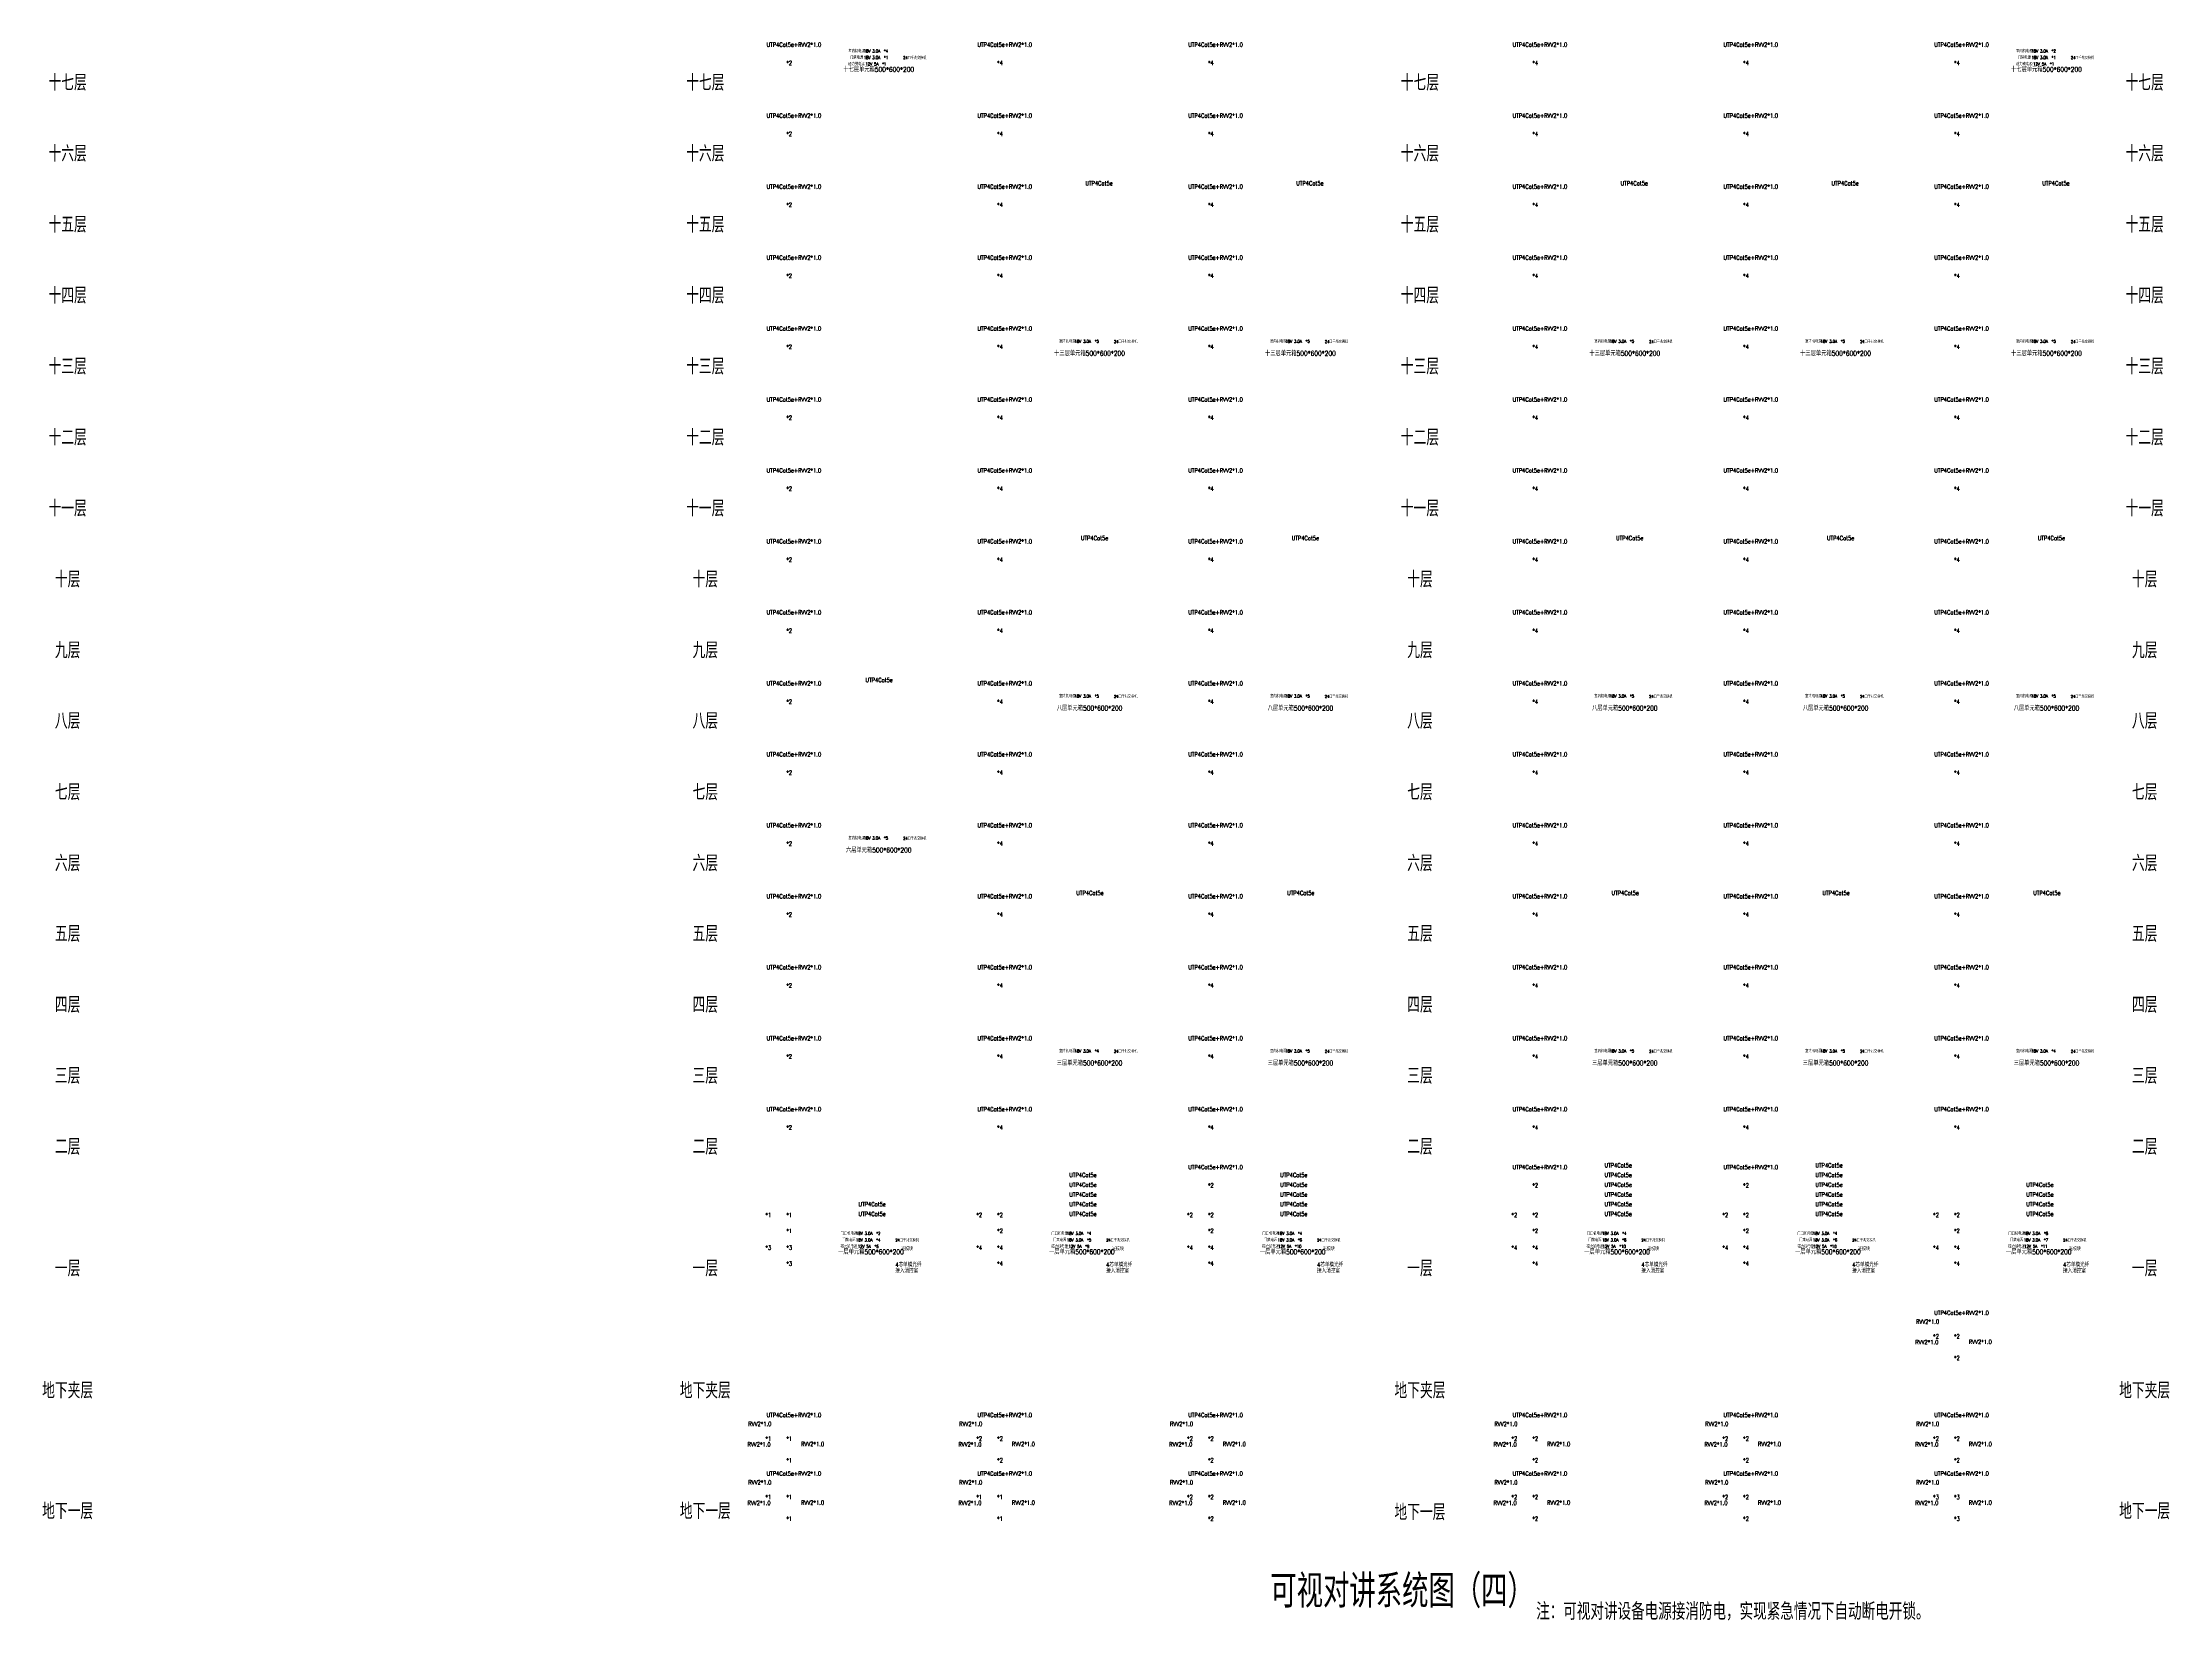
# Model space of a CAD drawing. Extents: x 2114868 to 5528286, y 1846921 to 2016792.
# Drawn here: x 3047190 to 3125875, y 1853285 to 1911650 of the extents above; entities that cross this region are included whole.
import ezdxf
from ezdxf.enums import TextEntityAlignment as Align

# ---------------------------------------------------------------- set-up
doc = ezdxf.new("R2010")
doc.units = 0
doc.header["$LTSCALE"] = 1000
doc.header["$MEASUREMENT"] = 0
for name, color, linetype in [('PUB_TITLE', 4, 'Continuous'), ('T-EQUP-LIST-PLAN', 3, 'Continuous'), ('智能化', 7, 'Continuous')]:
    doc.layers.add(name, color=color, linetype=linetype)
doc.styles.add('_TEL_DIM', font='SIMPLEX', dxfattribs={"width": 0.8, "height": 3.5, "bigfont": 'HZTXT'})
doc.styles.add('HZTXT', font='SIMPLEX.shx', dxfattribs={"width": 0.8, "height": 2500, "bigfont": 'HZTXT.shx'})

msp = doc.modelspace()

# ---------------------------------------------------------------- texts
at = {"layer": 'PUB_TITLE', "style": 'HZTXT', "width": 0.8}
msp.add_text('可视对讲系统图（四）', height=1218.8, dxfattribs=at).set_placement((3092611, 1853759))
at = {"layer": 'T-EQUP-LIST-PLAN', "style": '_TEL_DIM', "width": 0.8}
for s, p in [('十七层', (3048118, 1910194)), ('十七层', (3071708, 1910194)), ('十七层', (3098146, 1910194)), ('十七层', (3124958, 1910194)), ('十六层', (3048118, 1907569)), ('十六层', (3071708, 1907569)), ('十六层', (3098146, 1907569)), ('十六层', (3124958, 1907569)), ('十五层', (3048118, 1904944)), ('十五层', (3071708, 1904944)), ('十五层', (3098146, 1904944)), ('十五层', (3124958, 1904944)), ('十四层', (3048118, 1902319)), ('十四层', (3071708, 1902319)), ('十四层', (3098146, 1902319)), ('十四层', (3124958, 1902319)), ('十三层', (3048118, 1899694)), ('十三层', (3071708, 1899694)), ('十三层', (3098146, 1899694)), ('十三层', (3124958, 1899694)), ('十二层', (3048118, 1897069)), ('十二层', (3071708, 1897069)), ('十二层', (3098146, 1897069)), ('十二层', (3124958, 1897069)), ('十一层', (3048118, 1894444)), ('十一层', (3071708, 1894444)), ('十一层', (3098146, 1894444)), ('十一层', (3124958, 1894444)), ('十层', (3048118, 1891819)), ('十层', (3071708, 1891819)), ('十层', (3098146, 1891819)), ('十层', (3124958, 1891819)), ('九层', (3048118, 1889194)), ('九层', (3071708, 1889194)), ('九层', (3098146, 1889194)), ('九层', (3124958, 1889194)), ('八层', (3048118, 1886569)), ('八层', (3071708, 1886569)), ('八层', (3098146, 1886569)), ('八层', (3124958, 1886569)), ('七层', (3048118, 1883944)), ('七层', (3071708, 1883944)), ('七层', (3098146, 1883944)), ('七层', (3124958, 1883944)), ('六层', (3048118, 1881319)), ('六层', (3071708, 1881319)), ('六层', (3098146, 1881319)), ('六层', (3124958, 1881319)), ('五层', (3048118, 1878694)), ('五层', (3071708, 1878694)), ('五层', (3098146, 1878694)), ('五层', (3124958, 1878694)), ('四层', (3048118, 1876069)), ('四层', (3071708, 1876069)), ('四层', (3098146, 1876069)), ('四层', (3124958, 1876069)), ('三层', (3048118, 1873444)), ('三层', (3071708, 1873444)), ('三层', (3098146, 1873444)), ('三层', (3124958, 1873444)), ('二层', (3048118, 1870819)), ('二层', (3071708, 1870819)), ('二层', (3098146, 1870819)), ('二层', (3124958, 1870819)), ('一层', (3048118, 1866319)), ('一层', (3071708, 1866319)), ('一层', (3098146, 1866319)), ('一层', (3124958, 1866319)), ('地下夹层', (3048118, 1861819)), ('地下夹层', (3071708, 1861819)), ('地下夹层', (3098146, 1861819)), ('地下夹层', (3124958, 1861819)), ('地下一层', (3048118, 1857357)), ('地下一层', (3071708, 1857357)), ('地下一层', (3098146, 1857319)), ('地下一层', (3124958, 1857357))]:
    msp.add_text(s, height=590, dxfattribs=at).set_placement(p, align=Align.MIDDLE)
at = {"layer": '智能化', "color": 120, "style": '_TEL_DIM', "width": 0.8}
for s, height, p in [('UTP4Cat5e+RVV2*1.0', 156.79, (3073976, 1911493)), ('UTP4Cat5e+RVV2*1.0', 156.79, (3081776, 1911493)), ('UTP4Cat5e+RVV2*1.0', 156.79, (3089576, 1911493)), ('UTP4Cat5e+RVV2*1.0', 156.79, (3101576, 1911493)), ('UTP4Cat5e+RVV2*1.0', 156.79, (3109376, 1911493)), ('UTP4Cat5e+RVV2*1.0', 156.79, (3117176, 1911493)), ('UTP4Cat5e+RVV2*1.0', 156.79, (3073976, 1908868)), ('UTP4Cat5e+RVV2*1.0', 156.79, (3081776, 1908868)), ('UTP4Cat5e+RVV2*1.0', 156.79, (3089576, 1908868)), ('UTP4Cat5e+RVV2*1.0', 156.79, (3101576, 1908868)), ('UTP4Cat5e+RVV2*1.0', 156.79, (3109376, 1908868)), ('UTP4Cat5e+RVV2*1.0', 156.79, (3117176, 1908868)), ('UTP4Cat5e+RVV2*1.0', 156.79, (3073976, 1906243)), ('UTP4Cat5e+RVV2*1.0', 156.79, (3081776, 1906243)), ('UTP4Cat5e', 156.8, (3085770, 1906366)), ('UTP4Cat5e+RVV2*1.0', 156.79, (3089576, 1906243)), ('UTP4Cat5e', 156.8, (3093570, 1906366)), ('UTP4Cat5e+RVV2*1.0', 156.79, (3101576, 1906243)), ('UTP4Cat5e', 156.8, (3105570, 1906366)), ('UTP4Cat5e+RVV2*1.0', 156.79, (3109376, 1906243)), ('UTP4Cat5e', 156.8, (3113370, 1906366)), ('UTP4Cat5e+RVV2*1.0', 156.79, (3117176, 1906243)), ('UTP4Cat5e', 156.8, (3121170, 1906366)), ('UTP4Cat5e+RVV2*1.0', 156.79, (3073976, 1903618)), ('UTP4Cat5e+RVV2*1.0', 156.79, (3081776, 1903618)), ('UTP4Cat5e+RVV2*1.0', 156.79, (3089576, 1903618)), ('UTP4Cat5e+RVV2*1.0', 156.79, (3101576, 1903618)), ('UTP4Cat5e+RVV2*1.0', 156.79, (3109376, 1903618)), ('UTP4Cat5e+RVV2*1.0', 156.79, (3117176, 1903618)), ('UTP4Cat5e+RVV2*1.0', 156.79, (3073976, 1900993)), ('UTP4Cat5e+RVV2*1.0', 156.79, (3081776, 1900993)), ('UTP4Cat5e+RVV2*1.0', 156.79, (3089576, 1900993)), ('UTP4Cat5e+RVV2*1.0', 156.79, (3101576, 1900993)), ('UTP4Cat5e+RVV2*1.0', 156.79, (3109376, 1900993)), ('UTP4Cat5e+RVV2*1.0', 156.79, (3117176, 1900993)), ('UTP4Cat5e+RVV2*1.0', 156.79, (3073976, 1898368)), ('UTP4Cat5e+RVV2*1.0', 156.79, (3081776, 1898368)), ('UTP4Cat5e+RVV2*1.0', 156.79, (3089576, 1898368)), ('UTP4Cat5e+RVV2*1.0', 156.79, (3101576, 1898368)), ('UTP4Cat5e+RVV2*1.0', 156.79, (3109376, 1898368)), ('UTP4Cat5e+RVV2*1.0', 156.79, (3117176, 1898368)), ('UTP4Cat5e+RVV2*1.0', 156.79, (3073976, 1895743)), ('UTP4Cat5e+RVV2*1.0', 156.79, (3081776, 1895743)), ('UTP4Cat5e+RVV2*1.0', 156.79, (3089576, 1895743)), ('UTP4Cat5e+RVV2*1.0', 156.79, (3101576, 1895743)), ('UTP4Cat5e+RVV2*1.0', 156.79, (3109376, 1895743)), ('UTP4Cat5e+RVV2*1.0', 156.79, (3117176, 1895743)), ('UTP4Cat5e+RVV2*1.0', 156.79, (3073976, 1893118)), ('UTP4Cat5e+RVV2*1.0', 156.79, (3081776, 1893118)), ('UTP4Cat5e', 156.8, (3085603, 1893241)), ('UTP4Cat5e+RVV2*1.0', 156.79, (3089576, 1893118)), ('UTP4Cat5e', 156.8, (3093403, 1893241)), ('UTP4Cat5e+RVV2*1.0', 156.79, (3101576, 1893118)), ('UTP4Cat5e', 156.8, (3105403, 1893241)), ('UTP4Cat5e+RVV2*1.0', 156.79, (3109376, 1893118)), ('UTP4Cat5e', 156.8, (3113203, 1893241)), ('UTP4Cat5e+RVV2*1.0', 156.79, (3117176, 1893118)), ('UTP4Cat5e', 156.8, (3121003, 1893241)), ('UTP4Cat5e+RVV2*1.0', 156.79, (3073976, 1890493)), ('UTP4Cat5e+RVV2*1.0', 156.79, (3081776, 1890493)), ('UTP4Cat5e+RVV2*1.0', 156.79, (3089576, 1890493)), ('UTP4Cat5e+RVV2*1.0', 156.79, (3101576, 1890493)), ('UTP4Cat5e+RVV2*1.0', 156.79, (3109376, 1890493)), ('UTP4Cat5e+RVV2*1.0', 156.79, (3117176, 1890493)), ('UTP4Cat5e+RVV2*1.0', 156.79, (3073976, 1887868)), ('UTP4Cat5e', 156.8, (3077635, 1887991)), ('UTP4Cat5e+RVV2*1.0', 156.79, (3081776, 1887868)), ('UTP4Cat5e+RVV2*1.0', 156.79, (3089576, 1887868)), ('UTP4Cat5e+RVV2*1.0', 156.79, (3101576, 1887868)), ('UTP4Cat5e+RVV2*1.0', 156.79, (3109376, 1887868)), ('UTP4Cat5e+RVV2*1.0', 156.79, (3117176, 1887868)), ('UTP4Cat5e+RVV2*1.0', 156.79, (3073976, 1885243)), ('UTP4Cat5e+RVV2*1.0', 156.79, (3081776, 1885243)), ('UTP4Cat5e+RVV2*1.0', 156.79, (3089576, 1885243)), ('UTP4Cat5e+RVV2*1.0', 156.79, (3101576, 1885243)), ('UTP4Cat5e+RVV2*1.0', 156.79, (3109376, 1885243)), ('UTP4Cat5e+RVV2*1.0', 156.79, (3117176, 1885243)), ('UTP4Cat5e+RVV2*1.0', 156.79, (3073976, 1882618)), ('UTP4Cat5e+RVV2*1.0', 156.79, (3081776, 1882618)), ('UTP4Cat5e+RVV2*1.0', 156.79, (3089576, 1882618)), ('UTP4Cat5e+RVV2*1.0', 156.79, (3101576, 1882618)), ('UTP4Cat5e+RVV2*1.0', 156.79, (3109376, 1882618)), ('UTP4Cat5e+RVV2*1.0', 156.79, (3117176, 1882618)), ('UTP4Cat5e+RVV2*1.0', 156.79, (3073976, 1879993)), ('UTP4Cat5e+RVV2*1.0', 156.79, (3081776, 1879993)), ('UTP4Cat5e', 156.8, (3085435, 1880116)), ('UTP4Cat5e+RVV2*1.0', 156.79, (3089576, 1879993)), ('UTP4Cat5e', 156.8, (3093235, 1880116)), ('UTP4Cat5e+RVV2*1.0', 156.79, (3101576, 1879993)), ('UTP4Cat5e', 156.8, (3105235, 1880116)), ('UTP4Cat5e+RVV2*1.0', 156.79, (3109376, 1879993)), ('UTP4Cat5e', 156.8, (3113035, 1880116)), ('UTP4Cat5e+RVV2*1.0', 156.79, (3117176, 1879993)), ('UTP4Cat5e', 156.8, (3120835, 1880116)), ('UTP4Cat5e+RVV2*1.0', 156.79, (3073976, 1877368)), ('UTP4Cat5e+RVV2*1.0', 156.79, (3081776, 1877368)), ('UTP4Cat5e+RVV2*1.0', 156.79, (3089576, 1877368)), ('UTP4Cat5e+RVV2*1.0', 156.79, (3101576, 1877368)), ('UTP4Cat5e+RVV2*1.0', 156.79, (3109376, 1877368)), ('UTP4Cat5e+RVV2*1.0', 156.79, (3117176, 1877368)), ('UTP4Cat5e+RVV2*1.0', 156.79, (3073976, 1874743)), ('UTP4Cat5e+RVV2*1.0', 156.79, (3081776, 1874743)), ('UTP4Cat5e+RVV2*1.0', 156.79, (3089576, 1874743)), ('UTP4Cat5e+RVV2*1.0', 156.79, (3101576, 1874743)), ('UTP4Cat5e+RVV2*1.0', 156.79, (3109376, 1874743)), ('UTP4Cat5e+RVV2*1.0', 156.79, (3117176, 1874743)), ('UTP4Cat5e+RVV2*1.0', 156.79, (3073976, 1872118)), ('UTP4Cat5e+RVV2*1.0', 156.79, (3081776, 1872118)), ('UTP4Cat5e+RVV2*1.0', 156.79, (3089576, 1872118)), ('UTP4Cat5e+RVV2*1.0', 156.79, (3101576, 1872118)), ('UTP4Cat5e+RVV2*1.0', 156.79, (3109376, 1872118)), ('UTP4Cat5e+RVV2*1.0', 156.79, (3117176, 1872118)), ('UTP4Cat5e', 156.8, (3085176, 1869681)), ('UTP4Cat5e+RVV2*1.0', 156.79, (3089576, 1869975)), ('UTP4Cat5e', 156.8, (3092976, 1869681)), ('UTP4Cat5e+RVV2*1.0', 156.79, (3101576, 1869975)), ('UTP4Cat5e', 156.8, (3104976, 1870040)), ('UTP4Cat5e', 156.8, (3104976, 1869681)), ('UTP4Cat5e+RVV2*1.0', 156.79, (3109376, 1869975)), ('UTP4Cat5e', 156.8, (3112776, 1870040)), ('UTP4Cat5e', 156.8, (3112776, 1869681)), ('UTP4Cat5e', 156.8, (3085176, 1869321)), ('UTP4Cat5e', 156.8, (3085176, 1868962)), ('UTP4Cat5e', 156.8, (3092976, 1869321)), ('UTP4Cat5e', 156.8, (3092976, 1868962)), ('UTP4Cat5e', 156.8, (3104976, 1869321)), ('UTP4Cat5e', 156.8, (3104976, 1868962)), ('UTP4Cat5e', 156.8, (3112776, 1869321)), ('UTP4Cat5e', 156.8, (3112776, 1868962)), ('UTP4Cat5e', 156.8, (3120576, 1869321)), ('UTP4Cat5e', 156.8, (3120576, 1868962)), ('UTP4Cat5e', 156.8, (3077376, 1868603)), ('UTP4Cat5e', 156.8, (3077376, 1868243)), ('UTP4Cat5e', 156.8, (3085176, 1868603)), ('UTP4Cat5e', 156.8, (3085176, 1868243)), ('UTP4Cat5e', 156.8, (3092976, 1868603)), ('UTP4Cat5e', 156.8, (3092976, 1868243)), ('UTP4Cat5e', 156.8, (3104976, 1868603)), ('UTP4Cat5e', 156.8, (3104976, 1868243)), ('UTP4Cat5e', 156.8, (3112776, 1868603)), ('UTP4Cat5e', 156.8, (3112776, 1868243)), ('UTP4Cat5e', 156.8, (3120576, 1868603)), ('UTP4Cat5e', 156.8, (3120576, 1868243)), ('4芯单模光纤', 156.8, (3078739, 1866368)), ('4芯单模光纤', 156.8, (3086539, 1866368)), ('4芯单模光纤', 156.8, (3094339, 1866368)), ('4芯单模光纤', 156.8, (3106339, 1866368)), ('4芯单模光纤', 156.8, (3114139, 1866368)), ('4芯单模光纤', 156.8, (3121939, 1866368)), ('接入消控室', 156.8, (3078739, 1866143)), ('接入消控室', 156.8, (3086539, 1866143)), ('接入消控室', 156.8, (3094339, 1866143)), ('接入消控室', 156.8, (3106339, 1866143)), ('接入消控室', 156.8, (3114139, 1866143)), ('接入消控室', 156.8, (3121939, 1866143)), ('RVV2*1.0', 156.8, (3116500, 1864260)), ('UTP4Cat5e+RVV2*1.0', 156.79, (3117176, 1864586)), ('RVV2*1.0', 156.8, (3116471, 1863501)), ('RVV2*1.0', 156.8, (3118450, 1863512)), ('UTP4Cat5e+RVV2*1.0', 156.79, (3073976, 1860804)), ('UTP4Cat5e+RVV2*1.0', 156.79, (3081776, 1860804)), ('UTP4Cat5e+RVV2*1.0', 156.79, (3089576, 1860804)), ('UTP4Cat5e+RVV2*1.0', 156.79, (3101576, 1860804)), ('UTP4Cat5e+RVV2*1.0', 156.79, (3109376, 1860804)), ('UTP4Cat5e+RVV2*1.0', 156.79, (3117176, 1860804)), ('RVV2*1.0', 156.8, (3073300, 1860477)), ('RVV2*1.0', 156.8, (3081100, 1860477)), ('RVV2*1.0', 156.8, (3088900, 1860477)), ('RVV2*1.0', 156.8, (3100900, 1860477)), ('RVV2*1.0', 156.8, (3108700, 1860477)), ('RVV2*1.0', 156.8, (3116500, 1860477)), ('RVV2*1.0', 156.8, (3073271, 1859719)), ('RVV2*1.0', 156.8, (3075250, 1859730)), ('RVV2*1.0', 156.8, (3081071, 1859719)), ('RVV2*1.0', 156.8, (3083050, 1859730)), ('RVV2*1.0', 156.8, (3088871, 1859719)), ('RVV2*1.0', 156.8, (3090850, 1859730)), ('RVV2*1.0', 156.8, (3100871, 1859719)), ('RVV2*1.0', 156.8, (3102850, 1859730)), ('RVV2*1.0', 156.8, (3108671, 1859719)), ('RVV2*1.0', 156.8, (3110650, 1859730)), ('RVV2*1.0', 156.8, (3116471, 1859719)), ('RVV2*1.0', 156.8, (3118450, 1859730)), ('UTP4Cat5e+RVV2*1.0', 156.79, (3073976, 1858641)), ('UTP4Cat5e+RVV2*1.0', 156.79, (3081776, 1858641)), ('UTP4Cat5e+RVV2*1.0', 156.79, (3089576, 1858641)), ('UTP4Cat5e+RVV2*1.0', 156.79, (3101576, 1858641)), ('UTP4Cat5e+RVV2*1.0', 156.79, (3109376, 1858641)), ('UTP4Cat5e+RVV2*1.0', 156.79, (3117176, 1858641)), ('RVV2*1.0', 156.8, (3073300, 1858314)), ('RVV2*1.0', 156.8, (3081100, 1858314)), ('RVV2*1.0', 156.8, (3088900, 1858314)), ('RVV2*1.0', 156.8, (3100900, 1858314)), ('RVV2*1.0', 156.8, (3108700, 1858314)), ('RVV2*1.0', 156.8, (3116500, 1858314)), ('RVV2*1.0', 156.8, (3073271, 1857555)), ('RVV2*1.0', 156.8, (3075250, 1857566)), ('RVV2*1.0', 156.8, (3081071, 1857555)), ('RVV2*1.0', 156.8, (3083050, 1857566)), ('RVV2*1.0', 156.8, (3088871, 1857555)), ('RVV2*1.0', 156.8, (3090850, 1857566)), ('RVV2*1.0', 156.8, (3100871, 1857555)), ('RVV2*1.0', 156.8, (3102850, 1857566)), ('RVV2*1.0', 156.8, (3108671, 1857555)), ('RVV2*1.0', 156.8, (3110650, 1857566)), ('RVV2*1.0', 156.8, (3116471, 1857555)), ('RVV2*1.0', 156.8, (3118450, 1857566))]:
    msp.add_text(s, height=height, dxfattribs=at).set_placement(p)
at = {"layer": '智能化', "color": 2, "linetype": 'ByBlock', "style": '_TEL_DIM', "width": 0.8}
for s, height, p in [('室内机电源', 112.5, (3077304, 1911336)), ('18V 3.0A  *4', 112.5, (3078020, 1911336)), ('室内机电源', 112.5, (3120504, 1911336)), ('18V 3.0A  *2', 112.5, (3121220, 1911336)), ('十七层单元箱500*600*200', 180, (3078124, 1910654)), ('磁力锁电源', 112.5, (3077304, 1910856)), ('门禁电源', 112.5, (3077304, 1911096)), ('18V 3.0A  *1', 112.5, (3078020, 1911096)), ('12V 5A  *1', 112.5, (3078020, 1910856)), ('24口千兆交换机', 108, (3079459, 1911087)), ('十七层单元箱500*600*200', 180, (3121324, 1910654)), ('磁力锁电源', 112.5, (3120504, 1910856)), ('门禁电源', 112.5, (3120504, 1911096)), ('18V 3.0A  *1', 112.5, (3121220, 1911096)), ('12V 5A  *1', 112.5, (3121220, 1910856)), ('24口千兆交换机', 108, (3122659, 1911087)), ('十三层单元箱500*600*200', 180, (3085924, 1900154)), ('室内机电源', 112.5, (3085104, 1900600)), ('18V 3.0A  *5', 112.5, (3085820, 1900600)), ('24口千兆交换机', 108, (3087259, 1900587)), ('十三层单元箱500*600*200', 180, (3093724, 1900154)), ('室内机电源', 112.5, (3092904, 1900600)), ('18V 3.0A  *5', 112.5, (3093620, 1900600)), ('24口千兆交换机', 108, (3095059, 1900587)), ('十三层单元箱500*600*200', 180, (3105724, 1900154)), ('室内机电源', 112.5, (3104904, 1900600)), ('18V 3.0A  *5', 112.5, (3105620, 1900600)), ('24口千兆交换机', 108, (3107059, 1900587)), ('十三层单元箱500*600*200', 180, (3113524, 1900154)), ('室内机电源', 112.5, (3112704, 1900600)), ('18V 3.0A  *5', 112.5, (3113420, 1900600)), ('24口千兆交换机', 108, (3114859, 1900587)), ('十三层单元箱500*600*200', 180, (3121324, 1900154)), ('室内机电源', 112.5, (3120504, 1900600)), ('18V 3.0A  *5', 112.5, (3121220, 1900600)), ('24口千兆交换机', 108, (3122659, 1900587)), ('室内机电源', 112.5, (3085104, 1887475)), ('八层单元箱500*600*200', 180, (3085924, 1887029)), ('18V 3.0A  *5', 112.5, (3085820, 1887475)), ('24口千兆交换机', 108, (3087259, 1887462)), ('室内机电源', 112.5, (3092904, 1887475)), ('八层单元箱500*600*200', 180, (3093724, 1887029)), ('18V 3.0A  *5', 112.5, (3093620, 1887475)), ('24口千兆交换机', 108, (3095059, 1887462)), ('室内机电源', 112.5, (3104904, 1887475)), ('八层单元箱500*600*200', 180, (3105724, 1887029)), ('18V 3.0A  *5', 112.5, (3105620, 1887475)), ('24口千兆交换机', 108, (3107059, 1887462)), ('室内机电源', 112.5, (3112704, 1887475)), ('八层单元箱500*600*200', 180, (3113524, 1887029)), ('18V 3.0A  *5', 112.5, (3113420, 1887475)), ('24口千兆交换机', 108, (3114859, 1887462)), ('室内机电源', 112.5, (3120504, 1887475)), ('八层单元箱500*600*200', 180, (3121324, 1887029)), ('18V 3.0A  *5', 112.5, (3121220, 1887475)), ('24口千兆交换机', 108, (3122659, 1887462)), ('室内机电源', 112.5, (3077304, 1882225)), ('18V 3.0A  *5', 112.5, (3078020, 1882225)), ('24口千兆交换机', 108, (3079459, 1882212)), ('六层单元箱500*600*200', 180, (3078124, 1881779)), ('室内机电源', 112.5, (3085104, 1874350)), ('18V 3.0A  *4', 112.5, (3085820, 1874350)), ('24口千兆交换机', 108, (3087259, 1874337)), ('室内机电源', 112.5, (3092904, 1874350)), ('18V 3.0A  *5', 112.5, (3093620, 1874350)), ('24口千兆交换机', 108, (3095059, 1874337)), ('室内机电源', 112.5, (3104904, 1874350)), ('18V 3.0A  *5', 112.5, (3105620, 1874350)), ('24口千兆交换机', 108, (3107059, 1874337)), ('室内机电源', 112.5, (3112704, 1874350)), ('18V 3.0A  *5', 112.5, (3113420, 1874350)), ('24口千兆交换机', 108, (3114859, 1874337)), ('室内机电源', 112.5, (3120504, 1874350)), ('18V 3.0A  *4', 112.5, (3121220, 1874350)), ('24口千兆交换机', 108, (3122659, 1874337)), ('三层单元箱500*600*200', 180, (3085924, 1873904)), ('三层单元箱500*600*200', 180, (3093724, 1873904)), ('三层单元箱500*600*200', 180, (3105724, 1873904)), ('三层单元箱500*600*200', 180, (3113524, 1873904)), ('三层单元箱500*600*200', 180, (3121324, 1873904)), ('门口机电源', 112.5, (3077018, 1867601)), ('门禁电源', 112.5, (3077018, 1867361)), ('18V 3.0A  *2', 112.5, (3077734, 1867601)), ('18V 3.0A  *4', 112.5, (3077734, 1867361)), ('24口千兆交换机', 108, (3079173, 1867353)), ('门口机电源', 112.5, (3084818, 1867601)), ('门禁电源', 112.5, (3084818, 1867361)), ('18V 3.0A  *4', 112.5, (3085534, 1867601)), ('18V 3.0A  *5', 112.5, (3085534, 1867361)), ('24口千兆交换机', 108, (3086973, 1867353)), ('门口机电源', 112.5, (3092618, 1867601)), ('门禁电源', 112.5, (3092618, 1867361)), ('18V 3.0A  *4', 112.5, (3093334, 1867601)), ('18V 3.0A  *6', 112.5, (3093334, 1867361)), ('24口千兆交换机', 108, (3094773, 1867353)), ('门口机电源', 112.5, (3104618, 1867601)), ('门禁电源', 112.5, (3104618, 1867361)), ('18V 3.0A  *4', 112.5, (3105334, 1867601)), ('18V 3.0A  *6', 112.5, (3105334, 1867361)), ('24口千兆交换机', 108, (3106773, 1867353)), ('门口机电源', 112.5, (3112418, 1867601)), ('门禁电源', 112.5, (3112418, 1867361)), ('18V 3.0A  *4', 112.5, (3113134, 1867601)), ('18V 3.0A  *6', 112.5, (3113134, 1867361)), ('24口千兆交换机', 108, (3114573, 1867353)), ('门口机电源', 112.5, (3120218, 1867601)), ('门禁电源', 112.5, (3120218, 1867361)), ('18V 3.0A  *6', 112.5, (3120934, 1867601)), ('18V 3.0A  *7', 112.5, (3120934, 1867361)), ('24口千兆交换机', 108, (3122373, 1867353)), ('磁力锁电源', 112.5, (3077018, 1867121)), ('一层单元箱500*600*200', 180, (3077838, 1866920)), ('12V 5A  *6', 112.5, (3077734, 1867121)), ('光模块', 135, (3079174, 1867033)), ('磁力锁电源', 112.5, (3084818, 1867121)), ('一层单元箱500*600*200', 180, (3085638, 1866920)), ('12V 5A  *9', 112.5, (3085534, 1867121)), ('光模块', 135, (3086974, 1867033)), ('磁力锁电源', 112.5, (3092618, 1867121)), ('一层单元箱500*600*200', 180, (3093438, 1866920)), ('12V 5A  *10', 112.5, (3093334, 1867121)), ('光模块', 135, (3094774, 1867033)), ('磁力锁电源', 112.5, (3104618, 1867121)), ('一层单元箱500*600*200', 180, (3105438, 1866920)), ('12V 5A  *10', 112.5, (3105334, 1867121)), ('光模块', 135, (3106774, 1867033)), ('磁力锁电源', 112.5, (3112418, 1867121)), ('一层单元箱500*600*200', 180, (3113238, 1866920)), ('12V 5A  *10', 112.5, (3113134, 1867121)), ('光模块', 135, (3114574, 1867033)), ('磁力锁电源', 112.5, (3120218, 1867121)), ('一层单元箱500*600*200', 180, (3121038, 1866920)), ('12V 5A  *11', 112.5, (3120934, 1867121)), ('光模块', 135, (3122374, 1867033))]:
    msp.add_text(s, height=height, dxfattribs=at).set_placement(p, align=Align.MIDDLE_CENTER)
at = {"layer": '智能化', "color": 3, "style": '_TEL_DIM', "width": 0.8}
for s, p in [('*2', (3074703, 1910817)), ('*4', (3082503, 1910817)), ('*4', (3090303, 1910817)), ('*4', (3102303, 1910817)), ('*4', (3110103, 1910817)), ('*4', (3117903, 1910817)), ('*2', (3074703, 1908192)), ('*4', (3082503, 1908192)), ('*4', (3090303, 1908192)), ('*4', (3102303, 1908192)), ('*4', (3110103, 1908192)), ('*4', (3117903, 1908192)), ('*2', (3074703, 1905567)), ('*4', (3082503, 1905567)), ('*4', (3090303, 1905567)), ('*4', (3102303, 1905567)), ('*4', (3110103, 1905567)), ('*4', (3117903, 1905567)), ('*2', (3074703, 1902942)), ('*4', (3082503, 1902942)), ('*4', (3090303, 1902942)), ('*4', (3102303, 1902942)), ('*4', (3110103, 1902942)), ('*4', (3117903, 1902942)), ('*2', (3074703, 1900317)), ('*4', (3082503, 1900317)), ('*4', (3090303, 1900317)), ('*4', (3102303, 1900317)), ('*4', (3110103, 1900317)), ('*4', (3117903, 1900317)), ('*2', (3074703, 1897692)), ('*4', (3082503, 1897692)), ('*4', (3090303, 1897692)), ('*4', (3102303, 1897692)), ('*4', (3110103, 1897692)), ('*4', (3117903, 1897692)), ('*2', (3074703, 1895067)), ('*4', (3082503, 1895067)), ('*4', (3090303, 1895067)), ('*4', (3102303, 1895067)), ('*4', (3110103, 1895067)), ('*4', (3117903, 1895067)), ('*2', (3074703, 1892442)), ('*4', (3082503, 1892442)), ('*4', (3090303, 1892442)), ('*4', (3102303, 1892442)), ('*4', (3110103, 1892442)), ('*4', (3117903, 1892442)), ('*2', (3074703, 1889817)), ('*4', (3082503, 1889817)), ('*4', (3090303, 1889817)), ('*4', (3102303, 1889817)), ('*4', (3110103, 1889817)), ('*4', (3117903, 1889817)), ('*2', (3074703, 1887192)), ('*4', (3082503, 1887192)), ('*4', (3090303, 1887192)), ('*4', (3102303, 1887192)), ('*4', (3110103, 1887192)), ('*4', (3117903, 1887192)), ('*2', (3074703, 1884567)), ('*4', (3082503, 1884567)), ('*4', (3090303, 1884567)), ('*4', (3102303, 1884567)), ('*4', (3110103, 1884567)), ('*4', (3117903, 1884567)), ('*2', (3074703, 1881942)), ('*4', (3082503, 1881942)), ('*4', (3090303, 1881942)), ('*4', (3102303, 1881942)), ('*4', (3110103, 1881942)), ('*4', (3117903, 1881942)), ('*2', (3074703, 1879317)), ('*4', (3082503, 1879317)), ('*4', (3090303, 1879317)), ('*4', (3102303, 1879317)), ('*4', (3110103, 1879317)), ('*4', (3117903, 1879317)), ('*2', (3074703, 1876692)), ('*4', (3082503, 1876692)), ('*4', (3090303, 1876692)), ('*4', (3102303, 1876692)), ('*4', (3110103, 1876692)), ('*4', (3117903, 1876692)), ('*2', (3074703, 1874067)), ('*4', (3082503, 1874067)), ('*4', (3090303, 1874067)), ('*4', (3102303, 1874067)), ('*4', (3110103, 1874067)), ('*4', (3117903, 1874067)), ('*2', (3074703, 1871442)), ('*4', (3082503, 1871442)), ('*4', (3090303, 1871442)), ('*4', (3102303, 1871442)), ('*4', (3110103, 1871442)), ('*4', (3117903, 1871442)), ('*2', (3090303, 1869299)), ('*2', (3102303, 1869299)), ('*2', (3110103, 1869299)), ('*1', (3073933, 1868205)), ('*1', (3074703, 1868205)), ('*2', (3081733, 1868205)), ('*2', (3082503, 1868205)), ('*2', (3089533, 1868205)), ('*2', (3090303, 1868205)), ('*2', (3101533, 1868205)), ('*2', (3102303, 1868205)), ('*2', (3109333, 1868205)), ('*2', (3110103, 1868205)), ('*2', (3117133, 1868205)), ('*2', (3117903, 1868205)), ('*1', (3074703, 1867617)), ('*2', (3082503, 1867617)), ('*2', (3090303, 1867617)), ('*2', (3102303, 1867617)), ('*2', (3110103, 1867617)), ('*2', (3117903, 1867617)), ('*3', (3073933, 1866997)), ('*3', (3074703, 1866997)), ('*3', (3074703, 1866408)), ('*4', (3081733, 1866997)), ('*4', (3082503, 1866997)), ('*4', (3082503, 1866408)), ('*4', (3089533, 1866997)), ('*4', (3090303, 1866997)), ('*4', (3090303, 1866408)), ('*4', (3101533, 1866997)), ('*4', (3102303, 1866997)), ('*4', (3102303, 1866408)), ('*4', (3109333, 1866997)), ('*4', (3110103, 1866997)), ('*4', (3110103, 1866408)), ('*4', (3117133, 1866997)), ('*4', (3117903, 1866997)), ('*4', (3117903, 1866408)), ('*2', (3117133, 1863716)), ('*2', (3117903, 1863716)), ('*2', (3117903, 1862915)), ('*1', (3073933, 1859934)), ('*1', (3074703, 1859934)), ('*2', (3081733, 1859934)), ('*2', (3082503, 1859934)), ('*2', (3089533, 1859934)), ('*2', (3090303, 1859934)), ('*2', (3101533, 1859934)), ('*2', (3102303, 1859934)), ('*2', (3109333, 1859934)), ('*2', (3110103, 1859934)), ('*2', (3117133, 1859934)), ('*2', (3117903, 1859934)), ('*1', (3074703, 1859133)), ('*2', (3082503, 1859133)), ('*2', (3090303, 1859133)), ('*2', (3102303, 1859133)), ('*2', (3110103, 1859133)), ('*2', (3117903, 1859133)), ('*1', (3073933, 1857770)), ('*1', (3074703, 1857770)), ('*1', (3081733, 1857770)), ('*1', (3082503, 1857770)), ('*2', (3089533, 1857770)), ('*2', (3090303, 1857770)), ('*2', (3101533, 1857770)), ('*2', (3102303, 1857770)), ('*2', (3109333, 1857770)), ('*2', (3110103, 1857770)), ('*3', (3117133, 1857770)), ('*3', (3117903, 1857770)), ('*1', (3074703, 1856970)), ('*1', (3082503, 1856970)), ('*2', (3090303, 1856970)), ('*2', (3102303, 1856970)), ('*2', (3110103, 1856970)), ('*3', (3117903, 1856970))]:
    msp.add_text(s, height=156.8, dxfattribs=at).set_placement(p)
at = {"layer": '智能化', "style": '_TEL_DIM', "width": 0.8}
msp.add_text('注：可视对讲设备电源接消防电，实现紧急情况下自动断电开锁。', height=627.18, dxfattribs=at).set_placement((3102446, 1853306))

doc.saveas('drawing.dxf')
